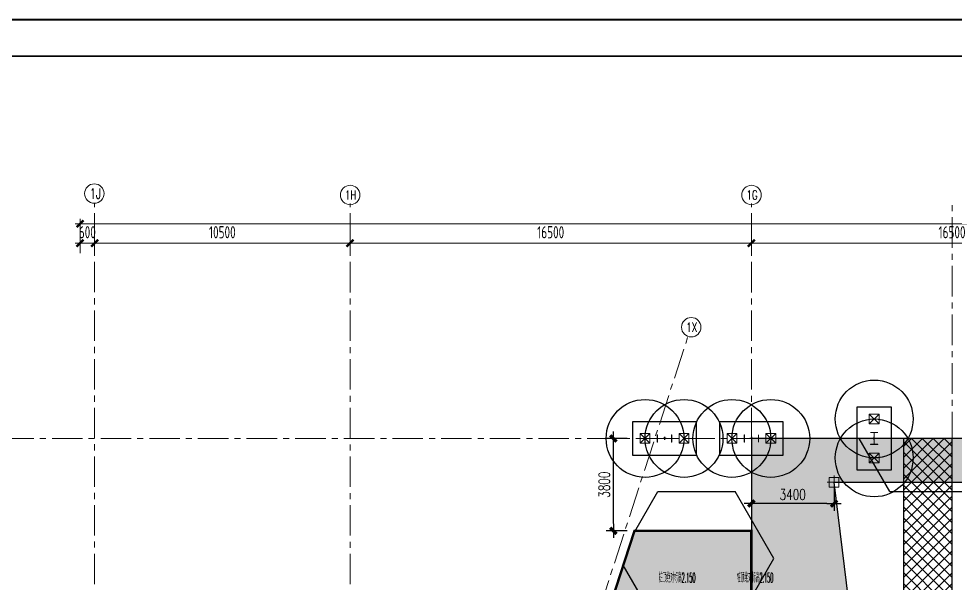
# Model space of a CAD drawing. Extents: x -1201378 to 2367219, y -619313 to 244905.
# Drawn here: x -511978 to -473475, y 221699 to 244905 of the extents above; entities that cross this region are included whole.
import ezdxf
from ezdxf.enums import TextEntityAlignment as Align

# ---------------------------------------------------------------- set-up
doc = ezdxf.new("R2010")
doc.units = 0
doc.header["$LTSCALE"] = 1000
doc.linetypes.add('CENTER', pattern=[2, 1.25, -0.25, 0.25, -0.25])
doc.layers.get('0').update_dxf_attribs({"linetype": 'CONTINUOUS'})
doc.layers.get('Defpoints').update_dxf_attribs({"linetype": 'CONTINUOUS'})
for name, color, linetype in [('0-cxFrame', 155, 'CONTINUOUS'), ('Hatch-一般填充', 252, 'CONTINUOUS'), ('S-BG', 131, 'CONTINUOUS'), ('S-DIMZ', 115, 'CONTINUOUS'), ('S-DOTE1', 140, 'CENTER'), ('S-HATCH1-W', 252, 'CONTINUOUS'), ('S-HJD', 97, 'CONTINUOUS'), ('S-SGJ', 21, 'CONTINUOUS')]:
    doc.layers.add(name, color=color, linetype=linetype)
for name, color, linetype, lineweight in [('0-cxText', 131, 'CONTINUOUS', 25), ('S-axis', 111, 'CONTINUOUS', 0), ('S-col', 2, 'CONTINUOUS', 0), ('S-dim', 81, 'CONTINUOUS', 0), ('S-dote', 5, 'CENTER', 0), ('S-zhuang', 1, 'CONTINUOUS', 0)]:
    doc.layers.add(name, color=color, linetype=linetype, lineweight=lineweight)
doc.styles.add('_TCH_AXIS', font='COMPLEX', dxfattribs={"bigfont": 'GBCBIG'})
doc.styles.add('cx_tuming', font='simhei.ttf')
doc.styles.add('cx_tuqian1', font='')
doc.styles.add('SS1', font='tj-romans1.shx', dxfattribs={"width": 0.7, "bigfont": 'tj-hztxt1.shx'})
doc.styles.add('TSSD_Dimension', font='tssdeng.shx', dxfattribs={"width": 0.7, "bigfont": 'hztxt.shx'})
doc.styles.add('黑体', font='simhei.ttf', dxfattribs={"width": 0.8})
doc.styles.get('cx_tuqian1').set_extended_font_data('SimSun')
doc.dimstyles.new('S-150-ARCHI', dxfattribs={"dimscale": 150, "dimtxt": 3, "dimasz": 2, "dimexe": 2, "dimexo": 2, "dimgap": 1, "dimtad": 1, "dimdec": 0, "dimzin": 0, "dimdsep": 46, "dimtxsty": 'SS1', "dimblk1": 'TT', "dimblk2": 'TT', "dimsah": 1, "dimcen": 1, "dimclrd": 256, "dimclre": 256, "dimclrt": 256, "dimadec": 0, "dimazin": 0, "dimtfac": 1, "dimtdec": 0, "dimtix": 1, "dimtmove": 2, "dimatfit": 0, "dimldrblk": 'TT', "dimfxl": 2, "dimtolj": 1, "dimtzin": 0, "dimarcsym": 0})
doc.dimstyles.new('TSSD_200_200', dxfattribs={"dimtxt": 500, "dimasz": 200, "dimexe": 200, "dimexo": 500, "dimgap": 200, "dimtad": 1, "dimdec": 0, "dimzin": 0, "dimdsep": 46, "dimtxsty": 'TSSD_Dimension', "dimblk": 'ARCHTICK', "dimcen": 0, "dimdle": 200, "dimclrt": 7, "dimadec": 0, "dimazin": 0, "dimtfac": 1, "dimtdec": 0, "dimtix": 1, "dimtmove": 2, "dimatfit": 3, "dimfxl": 1, "dimtolj": 1, "dimtzin": 0, "dimarcsym": 0})

# ---------------------------------------------------------------- blocks, each defined once
blk = doc.blocks.new('TK22.A0 L(Dragon)')
at = {"layer": '0-cxFrame', "color": 7, "const_width": 0.5}
blk.add_lwpolyline([(0, 0), (-1486, 0), (-1486, 841), (0, 841)], close=True, dxfattribs=at)
at = {"layer": '0-cxFrame', "const_width": 0.5}
blk.add_lwpolyline([(-80, 10), (-1466, 10), (-1466, 831), (-80, 831)], close=True, dxfattribs=at)
at = {"style": '黑体', "flags": 4}
blk.add_attdef('图幅', text='', height=3.3, dxfattribs=at).set_placement((-40, 3), align=Align.RIGHT)
at = {"layer": '0-cxText', "flags": 4}
for tag, height, style, p in [('建设单位', 3.5, 'cx_tuming', (-45, 240)), ('项目名称', 3.5, 'cx_tuming', (-45, 210)), ('子项名称', 3.5, 'cx_tuming', (-45, 180)), ('工程编号', 3.3, 'cx_tuqian1', (-35, 165)), ('图名1', 3.5, 'cx_tuming', (-45, 87)), ('图名2', 3.5, 'cx_tuming', (-45, 79)), ('图名3', 3.5, 'cx_tuming', (-45, 71)), ('出图日期', 3.3, 'cx_tuqian1', (-39, 60)), ('专业', 3.3, 'cx_tuqian1', (-55, 52)), ('图号', 3.3, 'cx_tuqian1', (-55, 44)), ('版次', 3.3, 'cx_tuqian1', (-20, 44))]:
    blk.add_attdef(tag, text='', height=height, dxfattribs=dict(at, style=style)).set_placement(p, align=Align.MIDDLE)
at = {"layer": 'Defpoints', "color": 6, "flags": 4}
for tag, height, style, p in [('tufu', 3.3, '黑体', (-12, 12)), ('dwfname', 4, 'cx_tuqian1', (-80, 3))]:
    blk.add_attdef(tag, text='', height=height, dxfattribs=dict(at, style=style)).set_placement(p, align=Align.RIGHT)
blk = doc.blocks.new('_FZH')
at = {"layer": 'S-col'}
blk.add_lwpolyline([(-0.375, -0.188), (-0.375, 0.187), (-0.36, 0.187), (-0.36, 0.005), (0.36, 0.005), (0.36, 0.187), (0.375, 0.187), (0.375, -0.188), (0.36, -0.188), (0.36, -0.005), (-0.36, -0.005), (-0.36, -0.188)], close=True, dxfattribs=at)
blk = doc.blocks.new('w4234324')
at = {"layer": 'S-col', "xscale": 800.0000000000005, "yscale": 800.0000000000005, "zscale": 800.0000000000005}
for p in [(-230523, 831820), (-226954, 831820)]:
    blk.add_blockref('_FZH', p, dxfattribs=at)
blk = doc.blocks.new('_ArchTick')
at = {"color": 0, "linetype": 'ByBlock', "const_width": 0.5}
blk.add_lwpolyline([(-0.71, -0.71), (0.71, 0.71)], dxfattribs=at)
blk = doc.blocks.new('*D2993')
at = {"layer": 'Defpoints', "color": 0, "transparency": 16777216}
for p in [(-208858, 123054), (-209458, 122147), (-208858, 122147)]:
    blk.add_point(p, dxfattribs=at)
at = {"layer": 'S-axis', "color": 0, "lineweight": -2, "transparency": 16777216}
for p, q in [((-209458, 122647), (-209458, 123254)), ((-208858, 122647), (-208858, 123254)), ((-209458, 123054), (-209658, 123054)), ((-209458, 123054), (-208858, 123054)), ((-208858, 123054), (-208658, 123054))]:
    blk.add_line(p, q, dxfattribs=at)
at = {"layer": 'S-axis', "color": 0, "lineweight": -2, "transparency": 16777216, "xscale": 200, "yscale": 200, "zscale": 200}
blk.add_blockref('_ArchTick', (-209458, 123054), dxfattribs=at)
at = {"layer": 'S-axis', "color": 0, "lineweight": -2, "transparency": 16777216, "xscale": 200, "yscale": 200, "zscale": 200, "rotation": 180}
blk.add_blockref('_ArchTick', (-208858, 123054), dxfattribs=at)
at = {"layer": 'S-axis', "color": 7, "transparency": 16777216, "insert": (-209158, 123504), "char_height": 500, "attachment_point": 5, "style": 'TSSD_Dimension'}
blk.add_mtext('\\A1;600', dxfattribs=at)
blk = doc.blocks.new('*D2994')
at = {"layer": 'Defpoints', "color": 0, "transparency": 16777216}
for p in [(-198358, 123054), (-208858, 122147), (-198358, 122147)]:
    blk.add_point(p, dxfattribs=at)
at = {"layer": 'S-axis', "color": 0, "lineweight": -2, "transparency": 16777216}
for p, q in [((-208858, 122647), (-208858, 123254)), ((-198358, 122647), (-198358, 123254)), ((-209058, 123054), (-198158, 123054))]:
    blk.add_line(p, q, dxfattribs=at)
at = {"layer": 'S-axis', "color": 0, "lineweight": -2, "transparency": 16777216, "xscale": 200, "yscale": 200, "zscale": 200, "rotation": 180}
blk.add_blockref('_ArchTick', (-208858, 123054), dxfattribs=at)
at = {"layer": 'S-axis', "color": 0, "lineweight": -2, "transparency": 16777216, "xscale": 200, "yscale": 200, "zscale": 200}
blk.add_blockref('_ArchTick', (-198358, 123054), dxfattribs=at)
at = {"layer": 'S-axis', "color": 7, "transparency": 16777216, "insert": (-203608, 123504), "char_height": 500, "attachment_point": 5, "style": 'TSSD_Dimension'}
blk.add_mtext('\\A1;10500', dxfattribs=at)
blk = doc.blocks.new('*D2995')
at = {"layer": 'Defpoints', "color": 0, "transparency": 16777216}
for p in [(-181858, 123054), (-198358, 122147), (-181858, 122147)]:
    blk.add_point(p, dxfattribs=at)
at = {"layer": 'S-axis', "color": 0, "lineweight": -2, "transparency": 16777216}
for p, q in [((-198358, 122647), (-198358, 123254)), ((-181858, 122647), (-181858, 123254)), ((-198558, 123054), (-181658, 123054))]:
    blk.add_line(p, q, dxfattribs=at)
at = {"layer": 'S-axis', "color": 0, "lineweight": -2, "transparency": 16777216, "xscale": 200, "yscale": 200, "zscale": 200, "rotation": 180}
blk.add_blockref('_ArchTick', (-198358, 123054), dxfattribs=at)
at = {"layer": 'S-axis', "color": 0, "lineweight": -2, "transparency": 16777216, "xscale": 200, "yscale": 200, "zscale": 200}
blk.add_blockref('_ArchTick', (-181858, 123054), dxfattribs=at)
at = {"layer": 'S-axis', "color": 7, "transparency": 16777216, "insert": (-190108, 123504), "char_height": 500, "attachment_point": 5, "style": 'TSSD_Dimension'}
blk.add_mtext('\\A1;16500', dxfattribs=at)
blk = doc.blocks.new('*D2996')
at = {"layer": 'Defpoints', "color": 0, "transparency": 16777216}
for p in [(-165358, 123054), (-181858, 122147), (-165358, 122147)]:
    blk.add_point(p, dxfattribs=at)
at = {"layer": 'S-axis', "color": 0, "lineweight": -2, "transparency": 16777216}
for p, q in [((-181858, 122647), (-181858, 123254)), ((-165358, 122647), (-165358, 123254)), ((-182058, 123054), (-165158, 123054))]:
    blk.add_line(p, q, dxfattribs=at)
at = {"layer": 'S-axis', "color": 0, "lineweight": -2, "transparency": 16777216, "xscale": 200, "yscale": 200, "zscale": 200, "rotation": 180}
blk.add_blockref('_ArchTick', (-181858, 123054), dxfattribs=at)
at = {"layer": 'S-axis', "color": 0, "lineweight": -2, "transparency": 16777216, "xscale": 200, "yscale": 200, "zscale": 200}
blk.add_blockref('_ArchTick', (-165358, 123054), dxfattribs=at)
at = {"layer": 'S-axis', "color": 7, "transparency": 16777216, "insert": (-173608, 123504), "char_height": 500, "attachment_point": 5, "style": 'TSSD_Dimension'}
blk.add_mtext('\\A1;16500', dxfattribs=at)
blk = doc.blocks.new('*D3019')
at = {"layer": 'Defpoints', "color": 0, "transparency": 16777216}
for p in [(-82958, 123854), (-209458, 122247), (-82958, 122247)]:
    blk.add_point(p, dxfattribs=at)
at = {"layer": 'S-axis', "color": 0, "lineweight": -2, "transparency": 16777216}
for p, q in [((-209458, 122747), (-209458, 124054)), ((-82958, 122747), (-82958, 124054)), ((-209658, 123854), (-82758, 123854))]:
    blk.add_line(p, q, dxfattribs=at)
at = {"layer": 'S-axis', "color": 0, "lineweight": -2, "transparency": 16777216, "xscale": 200, "yscale": 200, "zscale": 200, "rotation": 180}
blk.add_blockref('_ArchTick', (-209458, 123854), dxfattribs=at)
at = {"layer": 'S-axis', "color": 0, "lineweight": -2, "transparency": 16777216, "xscale": 200, "yscale": 200, "zscale": 200}
blk.add_blockref('_ArchTick', (-82958, 123854), dxfattribs=at)
at = {"layer": 'S-axis', "color": 7, "transparency": 16777216, "insert": (-146208, 124304), "char_height": 500, "attachment_point": 5, "style": 'TSSD_Dimension'}
blk.add_mtext('\\A1;126500', dxfattribs=at)
blk = doc.blocks.new('地坪桩')
at = {"layer": 'S-zhuang'}
for p, q in [((174146, 162514), (174146, 163080)), ((173863, 162797), (174429, 162797))]:
    blk.add_line(p, q, dxfattribs=at)
blk.add_lwpolyline([(173946, 162597), (173946, 162997), (174346, 162997), (174346, 162597)], close=True, dxfattribs=at)
blk = doc.blocks.new('TT')
blk.add_line((-0.97, 0), (0.97, 0))
at = {"const_width": 0.45}
blk.add_lwpolyline([(-0.44, -0.44), (0.44, 0.44)], dxfattribs=at)
blk = doc.blocks.new('*D3436')
at = {"layer": 'Defpoints', "color": 0, "transparency": 16777216}
for p in [(-481858, 225852), (-478458, 225852), (-481858, 224974)]:
    blk.add_point(p, dxfattribs=at)
at = {"layer": 'S-DIMZ', "lineweight": -2, "transparency": 16777216}
for p, q in [((-481858, 225552), (-481858, 224674)), ((-478458, 225552), (-478458, 224674)), ((-478758, 224974), (-481558, 224974))]:
    blk.add_line(p, q, dxfattribs=at)
at = {"layer": 'S-DIMZ', "lineweight": -2, "transparency": 16777216, "xscale": 300, "yscale": 300, "zscale": 300, "rotation": 180}
blk.add_blockref('TT', (-481858, 224974), dxfattribs=at)
at = {"layer": 'S-DIMZ', "lineweight": -2, "transparency": 16777216, "xscale": 300, "yscale": 300, "zscale": 300}
blk.add_blockref('TT', (-478458, 224974), dxfattribs=at)
at = {"layer": 'S-DIMZ', "transparency": 16777216, "insert": (-480158, 225349), "char_height": 450, "attachment_point": 5, "style": 'SS1'}
blk.add_mtext('\\A1;3400', dxfattribs=at)
blk = doc.blocks.new('S-ZHUANG-400')
at = {"layer": 'S-zhuang'}
for p, q in [((200, -200), (-200, 200)), ((-200, -200), (200, 200))]:
    blk.add_line(p, q, dxfattribs=at)
blk.add_lwpolyline([(-200, 200), (200, 200), (200, -200), (-200, -200)], close=True, dxfattribs=at)
blk = doc.blocks.new('CT2')
at = {"layer": 'Defpoints'}
for centre in [(-193625, -186366), (-193625, -187966)]:
    blk.add_circle(centre, 1600, dxfattribs=at)
at = {"layer": 'S-DOTE1', "ltscale": 0.25}
for p, q in [((-193625, -187226), (-193625, -187106)), ((-193565, -187166), (-193685, -187166))]:
    blk.add_line(p, q, dxfattribs=at)
at = {"layer": 'S-HATCH1-W'}
blk.add_lwpolyline([(-194325, -185866), (-192925, -185866), (-192925, -188466), (-194325, -188466)], close=True, dxfattribs=at)
at = {"layer": 'S-zhuang'}
for p in [(-193625, -186366), (-193625, -187966)]:
    blk.add_blockref('S-ZHUANG-400', p, dxfattribs=at)
blk = doc.blocks.new('*D6593')
at = {"layer": 'Defpoints', "color": 0, "transparency": 16777216}
for p in [(-487532, 227652), (-486664, 227652), (-486664, 223852)]:
    blk.add_point(p, dxfattribs=at)
at = {"layer": 'S-DIMZ', "lineweight": -2, "transparency": 16777216}
for p, q in [((-486964, 227652), (-487832, 227652)), ((-487532, 224152), (-487532, 227352)), ((-486964, 223852), (-487832, 223852))]:
    blk.add_line(p, q, dxfattribs=at)
at = {"layer": 'S-DIMZ', "lineweight": -2, "transparency": 16777216, "xscale": 300, "yscale": 300, "zscale": 300}
for p, rotation in [((-487532, 227652), 90), ((-487532, 223852), 270)]:
    blk.add_blockref('TT', p, dxfattribs=dict(at, rotation=rotation))
at = {"layer": 'S-DIMZ', "transparency": 16777216, "insert": (-487907, 225752), "char_height": 450, "attachment_point": 5, "rotation": 90, "style": 'SS1'}
blk.add_mtext('\\A1;3800', dxfattribs=at)
blk = doc.blocks.new('1#轴网')
at = {"layer": 'S-axis'}
for centre in [(-208871.4, 125094.1), (-198353.4, 125033.1), (-181853.4, 125033.1), (-184329.1, 119599.4)]:
    blk.add_circle(centre, 400, dxfattribs=at)
at = {"layer": 'S-dote'}
for p, q in [((-208858.4, 19038.1), (-208858.4, 124694.3)), ((-198358.5, 19033), (-198358.5, 124689.3)), ((-181858.5, 19033.1), (-181858.5, 124689.3)), ((-173608.5, 18867), (-173608.5, 124689.3)), ((-99358.5, 115027), (-216950.7, 115027))]:
    blk.add_line(p, q, dxfattribs=at)
blk.add_lwpolyline([(-210946, 37609.6), (-184459.5, 119241.7)], dxfattribs=at)
at = {"layer": 'S-axis', "style": '_TCH_AXIS', "width": 0.705882}
for s, height, p in [('1J', 421.66, (-209055.6, 124883.3)), ('1H', 362.68, (-198566.7, 124851.8)), ('1G', 374.97, (-182061.3, 124845.6)), ('1X', 374.97, (-184537.1, 119411.9))]:
    blk.add_text(s, height=height, dxfattribs=at).set_placement(p)
at = {"layer": 'S-axis'}
for p1, p2, distance, picture, middle in [((-209458.5, 122247), (-82958.5, 122247), 1606.7, '*D3019', (-146208.5, 124303.7)), ((-209458.5, 122147), (-208858.4, 122147), 906.7, '*D2993', (-209158.4, 123503.7)), ((-208858.4, 122147), (-198358.5, 122147), 906.7, '*D2994', (-203608.4, 123503.7)), ((-198358.5, 122147), (-181858.5, 122147), 906.7, '*D2995', (-190108.5, 123503.7)), ((-181858.5, 122147), (-165358.5, 122147), 906.7, '*D2996', (-173608.5, 123503.7))]:
    dim = blk.add_aligned_dim(p1=p1, p2=p2, distance=distance, dimstyle='TSSD_200_200', dxfattribs=at)
    dim.commit()
    dim.dimension.update_dxf_attribs({"geometry": picture, "text_midpoint": middle})

msp = doc.modelspace()

# ---------------------------------------------------------------- hatches: boundary and pattern name
at = {"layer": 'Hatch-一般填充'}
h = msp.add_hatch(dxfattribs=at)
h.set_pattern_fill('HEX', color=256, scale=1000)
h.set_pattern_definition([(0, (-600000, 0), (0, 5499.26), [3175, -6350]), (120, (-600000, 0), (-4762.5, -2749.63), [3175, -6350]), (60, (-596825, 0), (-4762.5, 2749.63), [3175, -6350])])
h.paths.add_polyline_path([(-432358.5, 227651.8), (-485427, 227651.8), (-508858.4, 155651.8), (-508858.4, 137651.8), (-432358.5, 137651.8)])
at = {"layer": 'S-HJD'}
h = msp.add_hatch(dxfattribs=at)
h.set_pattern_fill('ANSI37', color=256, scale=100, angle=-180)
h.set_pattern_definition([(225, (-33000, 0), (224.5064, -224.5064), []), (315, (-33000, 0), (224.5064, 224.5064), [])])
h.paths.add_polyline_path([(-475608.5, 137651.8), (-473608.5, 137651.8), (-473608.5, 227651.8), (-475608.5, 227651.8)])
at = {"layer": 'S-SGJ'}
h = msp.add_hatch(dxfattribs=at)
h.set_pattern_fill('ANSI36', color=251, scale=50)
h.paths.add_polyline_path([(-485858.5, 221051.8), (-482658.5, 221051.8), (-477858.5, 221051.8), (-478458.5, 225851.8), (-458658.5, 225851.8), (-453858.5, 225251.8), (-432358.5, 225251.8), (-432358.5, 227651.8), (-481858.5, 227651.8), (-481858.5, 223851.8), (-486663.6, 223851.8), (-508858.4, 155651.8), (-508858.5, 137651.8), (-432358.5, 137651.8), (-432358.5, 139451.8), (-506658.5, 139451.8), (-506658.5, 158651.8), (-503758.9, 168251.8), (-501858.5, 171851.8), (-500058.5, 177851.8), (-498358.5, 184037.5), (-497058.5, 187451.8), (-495258.5, 193251.8), (-494458.5, 197051.8), (-492258.5, 201851.8), (-491058.5, 206651.8), (-489658.5, 211451.8), (-487458.5, 216251.8)])

# ---------------------------------------------------------------- linework, layer by layer
at = {"layer": 'S-BG', "linetype": 'CENTER', "const_width": 100}
msp.add_lwpolyline([(-481858.5, 223851.8), (-481858.5, 200651.8), (-494213.8, 200651.8), (-486663.6, 223851.8), (-481858.5, 223851.8)], dxfattribs=at)
at = {"layer": 'S-col'}
msp.add_lwpolyline([(-476658.5, 227401.8), (-476958.5, 227401.8), (-476958.5, 227413.8), (-476812.5, 227413.8), (-476812.5, 227889.8), (-476958.5, 227889.8), (-476958.5, 227901.8), (-476658.5, 227901.8), (-476658.5, 227889.8), (-476804.5, 227889.8), (-476804.5, 227413.8), (-476658.5, 227413.8)], close=True, dxfattribs=at)
at = {"layer": 'S-dim'}
for points in [[(-486663.6, 223851.8), (-508858.4, 155651.8), (-508858.4, 137651.8), (-432358.5, 137651.8), (-432358.5, 227651.8)], [(-486663.6, 223851.8), (-481858.5, 223851.8), (-481858.5, 227651.8)], [(-432358.5, 227651.8), (-481858.5, 227651.8)]]:
    msp.add_lwpolyline(points, dxfattribs=at)
at = {"layer": 'S-HJD'}
msp.add_lwpolyline([(-475608.5, 137651.8), (-473608.5, 137651.8), (-473608.5, 227651.8), (-475608.5, 227651.8)], close=True, dxfattribs=at)
at = {"layer": 'S-SGJ'}
msp.add_lwpolyline([(-485858.5, 221051.8), (-482658.5, 221051.8), (-477858.5, 221051.8), (-478458.5, 225851.8), (-458658.5, 225851.8), (-453858.5, 225251.8), (-432358.5, 225251.8), (-432358.5, 227651.8), (-481858.5, 227651.8), (-481858.5, 223851.8), (-486663.6, 223851.8), (-508858.4, 155651.8)], dxfattribs=at)

# ---------------------------------------------------------------- block references
at = {"layer": '0-cxFrame', "xscale": 150, "yscale": 150, "zscale": 150}
msp.add_blockref('TK22.A0 L(Dragon)', (-332818.2, 118717.3), dxfattribs=at)
at = {"layer": 'S-axis'}
msp.add_blockref('1#轴网', (-300000, 112624.8), dxfattribs=at)
at = {"layer": 'S-col'}
msp.add_blockref('w4234324', (-254904.3, -604168.2), dxfattribs=at)
at = {"layer": 'S-zhuang'}
for name, p in [('CT2', (-283183.7, 414818)), ('地坪桩', (-652604.4, 63054.8))]:
    msp.add_blockref(name, p, dxfattribs=at)
at = {"layer": 'S-zhuang', "rotation": 90}
for p in [(-672593.2, 421276.6), (-669024.7, 421276.6)]:
    msp.add_blockref('CT2', p, dxfattribs=at)

# ---------------------------------------------------------------- texts
at = {"layer": 'S-BG', "style": 'SS1', "width": 0.3}
for p in [(-485657.8, 221927.6), (-482457.8, 221927.6)]:
    msp.add_text('桩顶绝对标高2.150', height=400, dxfattribs=at).set_placement(p, align=Align.MIDDLE_LEFT)

# ---------------------------------------------------------------- dimensions: what is measured, and where the dimension line sits
at = {"layer": 'S-DIMZ'}
dim = msp.add_linear_dim(base=(-487532, 227651.8), p1=(-486663.6, 223851.8), p2=(-486663.6, 227651.8), angle=90, dimstyle='S-150-ARCHI', dxfattribs=at)
dim.commit()
dim.dimension.update_dxf_attribs({"geometry": '*D6593', "text_midpoint": (-487907, 225751.8)})
dim = msp.add_linear_dim(base=(-481858.5, 224974.2), p1=(-478458.5, 225851.8), p2=(-481858.5, 225851.8), dimstyle='S-150-ARCHI', dxfattribs=at)
dim.commit()
dim.dimension.update_dxf_attribs({"geometry": '*D3436', "text_midpoint": (-480158.5, 225349.2)})

doc.saveas('drawing.dxf')
